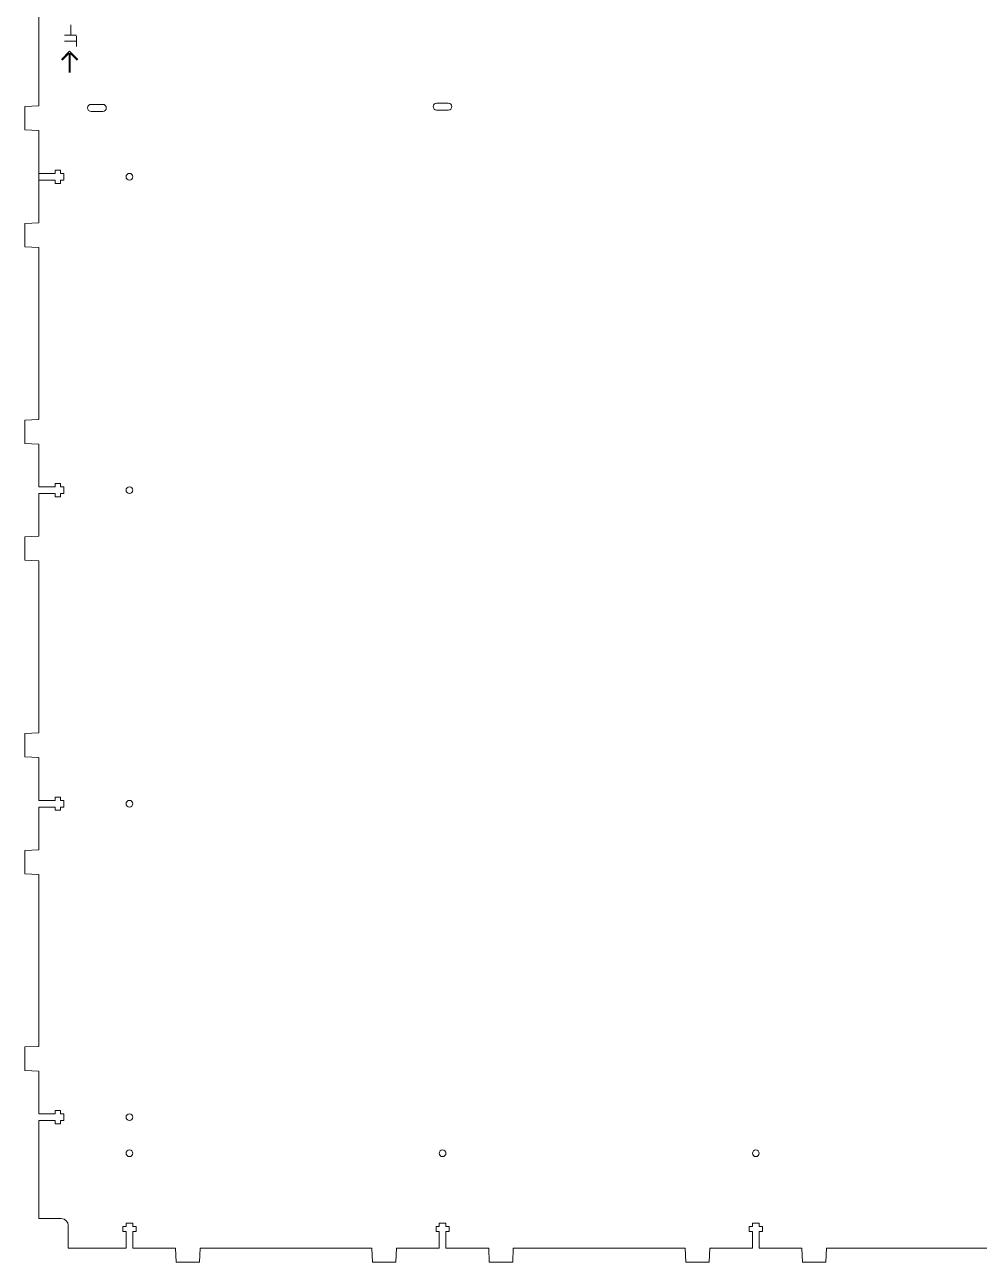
# Model space of a CAD drawing. Header units: millimetres. Extents: x 24 to 1189, y 23 to 872.
# Drawn here: x 23.6 to 350.7, y 24.6 to 448.4 of the extents above; entities that cross this region are included whole.
import ezdxf

# ---------------------------------------------------------------- set-up
doc = ezdxf.new("R2010")
doc.units = ezdxf.units.MM
doc.layers.add('New Bottom board', color=1, linetype='CONTINUOUS', lineweight=0, true_color=0xff0000)
doc.layers.add('New Bottom Board Text', color=5, linetype='CONTINUOUS', lineweight=0, true_color=0x0000ff)

msp = doc.modelspace()

# ---------------------------------------------------------------- linework, layer by layer
at = {"layer": 'New Bottom board', "color": 1, "true_color": 0xff0000}
for p, q in [((28.5, 420.56), (28.5, 479.46)), ((23.63, 420.36), (28.5, 420.56)), ((23.63, 412.33), (23.63, 420.36)), ((28.5, 412.13), (23.63, 412.33)), ((28.5, 397.48), (28.5, 412.13)), ((28.5, 380.55), (28.5, 410.55)), ((35.87, 398.6), (34.11, 398.6)), ((34.11, 398.6), (34.11, 397.48)), ((35.87, 397.48), (35.87, 398.6)), ((34.11, 397.48), (28.5, 397.48)), ((28.5, 380.55), (28.5, 395.18)), ((28.5, 395.18), (34.11, 395.18)), ((34.11, 395.18), (34.11, 394.06)), ((37.03, 397.48), (35.87, 397.48)), ((35.87, 394.06), (35.87, 395.18)), ((35.87, 395.18), (37.03, 395.18)), ((37.03, 395.18), (37.03, 397.48)), ((34.11, 394.06), (35.87, 394.06)), ((23.63, 380.35), (28.5, 380.55)), ((23.63, 372.32), (23.63, 380.35)), ((28.5, 372.12), (23.63, 372.32)), ((28.5, 313.22), (28.5, 372.12)), ((23.63, 313.02), (28.5, 313.22)), ((23.63, 304.99), (23.63, 313.02)), ((28.5, 304.79), (23.63, 304.99)), ((28.5, 290.14), (28.5, 304.79)), ((34.11, 290.14), (28.5, 290.14)), ((35.87, 291.26), (34.11, 291.26)), ((34.11, 291.26), (34.11, 290.14)), ((35.87, 290.14), (35.87, 291.26)), ((37.03, 290.14), (35.87, 290.14)), ((37.03, 287.84), (37.03, 290.14)), ((28.5, 273.21), (28.5, 287.84)), ((28.5, 287.84), (34.11, 287.84)), ((34.11, 287.84), (34.11, 286.72)), ((34.11, 286.72), (35.87, 286.72)), ((35.87, 286.72), (35.87, 287.84)), ((35.87, 287.84), (37.03, 287.84)), ((23.63, 273.01), (28.5, 273.21)), ((23.63, 264.98), (23.63, 273.01)), ((28.5, 264.78), (23.63, 264.98)), ((28.5, 205.88), (28.5, 264.78)), ((23.63, 205.68), (28.5, 205.88)), ((23.63, 197.65), (23.63, 205.68)), ((28.5, 197.45), (23.63, 197.65)), ((28.5, 182.8), (28.5, 197.45)), ((34.11, 182.8), (28.5, 182.8)), ((35.87, 183.92), (34.11, 183.92)), ((34.11, 183.92), (34.11, 182.8)), ((35.87, 182.8), (35.87, 183.92)), ((37.03, 182.8), (35.87, 182.8)), ((37.03, 180.5), (37.03, 182.8)), ((28.5, 165.87), (28.5, 180.5)), ((28.5, 180.5), (34.11, 180.5)), ((34.11, 180.5), (34.11, 179.38)), ((34.11, 179.38), (35.87, 179.38)), ((35.87, 179.38), (35.87, 180.5)), ((35.87, 180.5), (37.03, 180.5)), ((23.63, 165.67), (28.5, 165.87)), ((23.63, 157.64), (23.63, 165.67)), ((28.5, 157.44), (23.63, 157.64)), ((28.5, 98.54), (28.5, 157.44)), ((23.63, 98.34), (28.5, 98.54)), ((23.63, 90.31), (23.63, 98.34)), ((28.5, 90.11), (23.63, 90.31)), ((28.5, 75.46), (28.5, 90.11)), ((35.87, 76.58), (34.11, 76.58)), ((34.11, 76.58), (34.11, 75.46)), ((35.87, 75.46), (35.87, 76.58)), ((34.11, 75.46), (28.5, 75.46)), ((28.5, 58.53), (28.5, 73.16)), ((28.5, 73.16), (34.11, 73.16)), ((34.11, 73.16), (34.11, 72.04)), ((34.11, 72.04), (35.87, 72.04)), ((37.03, 75.46), (35.87, 75.46)), ((35.87, 72.04), (35.87, 73.16)), ((35.87, 73.16), (37.03, 73.16)), ((37.03, 73.16), (37.03, 75.46)), ((38.56, 37.17), (38.53, 29.51)), ((58.34, 36.88), (57.22, 36.88)), ((57.22, 36.88), (57.22, 35.12)), ((57.22, 35.12), (58.34, 35.12)), ((60.64, 38.04), (58.34, 38.04)), ((58.34, 38.04), (58.34, 36.88)), ((58.34, 35.12), (58.34, 29.51)), ((60.64, 36.88), (60.64, 38.04)), ((61.76, 36.88), (60.64, 36.88)), ((60.64, 29.51), (60.64, 35.12)), ((60.64, 35.12), (61.76, 35.12)), ((61.76, 35.12), (61.76, 36.88)), ((165.68, 36.88), (164.56, 36.88)), ((164.56, 36.88), (164.56, 35.12)), ((164.56, 35.12), (165.68, 35.12)), ((167.98, 38.04), (165.68, 38.04)), ((165.68, 38.04), (165.68, 36.88)), ((165.68, 35.12), (165.68, 29.51)), ((167.98, 36.88), (167.98, 38.04)), ((169.1, 36.88), (167.98, 36.88)), ((167.98, 29.51), (167.98, 35.12)), ((167.98, 35.12), (169.1, 35.12)), ((169.1, 35.12), (169.1, 36.88)), ((273.02, 36.88), (271.9, 36.88)), ((271.9, 36.88), (271.9, 35.12)), ((271.9, 35.12), (273.02, 35.12)), ((275.32, 38.04), (273.02, 38.04)), ((273.02, 38.04), (273.02, 36.88)), ((273.02, 35.12), (273.02, 29.51)), ((275.32, 36.88), (275.32, 38.04)), ((276.44, 36.88), (275.32, 36.88)), ((275.32, 29.51), (275.32, 35.12)), ((275.32, 35.12), (276.44, 35.12)), ((276.44, 35.12), (276.44, 36.88)), ((38.53, 29.51), (58.34, 29.51)), ((75.27, 29.51), (60.64, 29.51)), ((75.47, 24.63), (75.27, 29.51)), ((83.71, 29.51), (83.51, 24.63)), ((142.6, 29.51), (83.71, 29.51)), ((142.8, 24.63), (142.6, 29.51)), ((151.03, 29.51), (150.83, 24.63)), ((165.68, 29.51), (151.03, 29.51)), ((182.61, 29.51), (167.98, 29.51)), ((182.81, 24.63), (182.61, 29.51)), ((191.05, 29.51), (190.85, 24.63)), ((249.94, 29.51), (191.05, 29.51)), ((250.14, 24.63), (249.94, 29.51)), ((258.37, 29.51), (258.17, 24.63)), ((273.02, 29.51), (258.37, 29.51)), ((289.95, 29.51), (275.32, 29.51)), ((290.15, 24.63), (289.95, 29.51)), ((298.39, 29.51), (298.19, 24.63)), ((357.28, 29.51), (298.39, 29.51)), ((83.51, 24.63), (75.47, 24.63)), ((150.83, 24.63), (142.8, 24.63)), ((190.85, 24.63), (182.81, 24.63)), ((258.17, 24.63), (250.14, 24.63)), ((298.19, 24.63), (290.15, 24.63))]:
    msp.add_line(p, q, dxfattribs=at)
at = {"layer": 'New Bottom board'}
for p, q in [((28.5, 39.57), (28.5, 73.16)), ((28.5, 50.1), (28.5, 39.57)), ((28.5, 39.57), (36.16, 39.57))]:
    msp.add_line(p, q, dxfattribs=at)
at = {"layer": 'New Bottom board', "color": 1, "true_color": 0xff0000}
for points in [[(46.38, 421.11), (50.39, 421.11), (50.39, 421.11)], [(164.78, 421.54), (168.78, 421.54), (168.78, 421.54)], [(50.39, 418.71), (46.38, 418.71)], [(168.78, 419.14), (164.78, 419.14)], [(58.35, 396.33), (58.35, 396.33)], [(58.35, 288.99), (58.35, 288.99)], [(58.35, 181.65), (58.35, 181.65)], [(58.35, 74.31), (58.35, 74.31)], [(58.35, 61.94), (58.35, 61.94)], [(165.69, 61.94), (165.69, 61.94)], [(273.03, 61.94), (273.03, 61.94)]]:
    msp.add_lwpolyline(points, dxfattribs=at)
for points in [[(45.18, 419.91), (45.18, 420.57), (45.72, 421.11), (46.38, 421.11)], [(46.38, 418.71), (45.72, 418.71), (45.18, 419.24), (45.18, 419.91)], [(50.39, 421.11), (51.05, 421.11), (51.59, 420.57), (51.59, 419.91)], [(51.59, 419.91), (51.59, 419.24), (51.05, 418.71), (50.39, 418.71)], [(163.58, 420.34), (163.58, 421), (164.12, 421.54), (164.78, 421.54)], [(164.78, 419.14), (164.12, 419.14), (163.58, 419.67), (163.58, 420.34)], [(168.78, 421.54), (169.45, 421.54), (169.98, 421), (169.98, 420.34)], [(169.98, 420.34), (169.98, 419.67), (169.45, 419.14), (168.78, 419.14)], [(59.49, 397.47), (58.86, 397.47), (58.35, 396.96), (58.35, 396.33)], [(58.35, 396.33), (58.35, 395.7), (58.86, 395.19), (59.49, 395.19)], [(60.63, 396.33), (60.63, 396.96), (60.12, 397.47), (59.49, 397.47)], [(59.49, 395.19), (60.12, 395.19), (60.63, 395.7), (60.63, 396.33)], [(59.49, 290.13), (58.86, 290.13), (58.35, 289.62), (58.35, 288.99)], [(58.35, 288.99), (58.35, 288.36), (58.86, 287.85), (59.49, 287.85)], [(60.63, 288.99), (60.63, 289.62), (60.12, 290.13), (59.49, 290.13)], [(59.49, 287.85), (60.12, 287.85), (60.63, 288.36), (60.63, 288.99)], [(59.49, 182.79), (58.86, 182.79), (58.35, 182.28), (58.35, 181.65)], [(60.63, 181.65), (60.63, 182.28), (60.12, 182.79), (59.49, 182.79)], [(58.35, 181.65), (58.35, 181.02), (58.86, 180.51), (59.49, 180.51)], [(59.49, 180.51), (60.12, 180.51), (60.63, 181.02), (60.63, 181.65)], [(59.49, 75.45), (58.86, 75.45), (58.35, 74.94), (58.35, 74.31)], [(58.35, 74.31), (58.35, 73.68), (58.86, 73.17), (59.49, 73.17)], [(60.63, 74.31), (60.63, 74.94), (60.12, 75.45), (59.49, 75.45)], [(59.49, 73.17), (60.12, 73.17), (60.63, 73.68), (60.63, 74.31)], [(59.49, 63.08), (58.86, 63.08), (58.35, 62.57), (58.35, 61.94)], [(58.35, 61.94), (58.35, 61.31), (58.86, 60.8), (59.49, 60.8)], [(60.63, 61.94), (60.63, 62.57), (60.12, 63.08), (59.49, 63.08)], [(59.49, 60.8), (60.12, 60.8), (60.63, 61.31), (60.63, 61.94)], [(166.83, 63.08), (166.2, 63.08), (165.69, 62.57), (165.69, 61.94)], [(165.69, 61.94), (165.69, 61.31), (166.2, 60.8), (166.83, 60.8)], [(167.97, 61.94), (167.97, 62.57), (167.46, 63.08), (166.83, 63.08)], [(166.83, 60.8), (167.46, 60.8), (167.97, 61.31), (167.97, 61.94)], [(274.17, 63.08), (273.54, 63.08), (273.03, 62.57), (273.03, 61.94)], [(273.03, 61.94), (273.03, 61.31), (273.54, 60.8), (274.17, 60.8)], [(275.31, 61.94), (275.31, 62.57), (274.8, 63.08), (274.17, 63.08)], [(274.17, 60.8), (274.8, 60.8), (275.31, 61.31), (275.31, 61.94)], [(36.16, 39.57), (37.49, 39.57), (38.56, 38.5), (38.56, 37.17)]]:
    msp.add_open_spline(points, degree=3, dxfattribs=at)
at = {"layer": 'New Bottom Board Text', "color": 5, "true_color": 0x0000ff}
for points in [[(39.45, 448.37), (39.45, 444.79)], [(39.45, 448.37), (39.45, 444.79)], [(37.21, 442.77), (41.35, 442.77)], [(41.38, 444.79), (37.22, 444.79)], [(41.38, 444.51), (41.38, 440.91)], [(41.38, 444.51), (41.38, 440.91)], [(36.22, 436.52), (39.01, 439.3), (41.79, 436.52)], [(36.41, 436.22), (38.81, 438.61), (38.81, 432.07)], [(39.21, 432.07), (39.21, 438.61), (41.61, 436.21)]]:
    msp.add_lwpolyline(points, dxfattribs=at)

doc.saveas('drawing.dxf')
